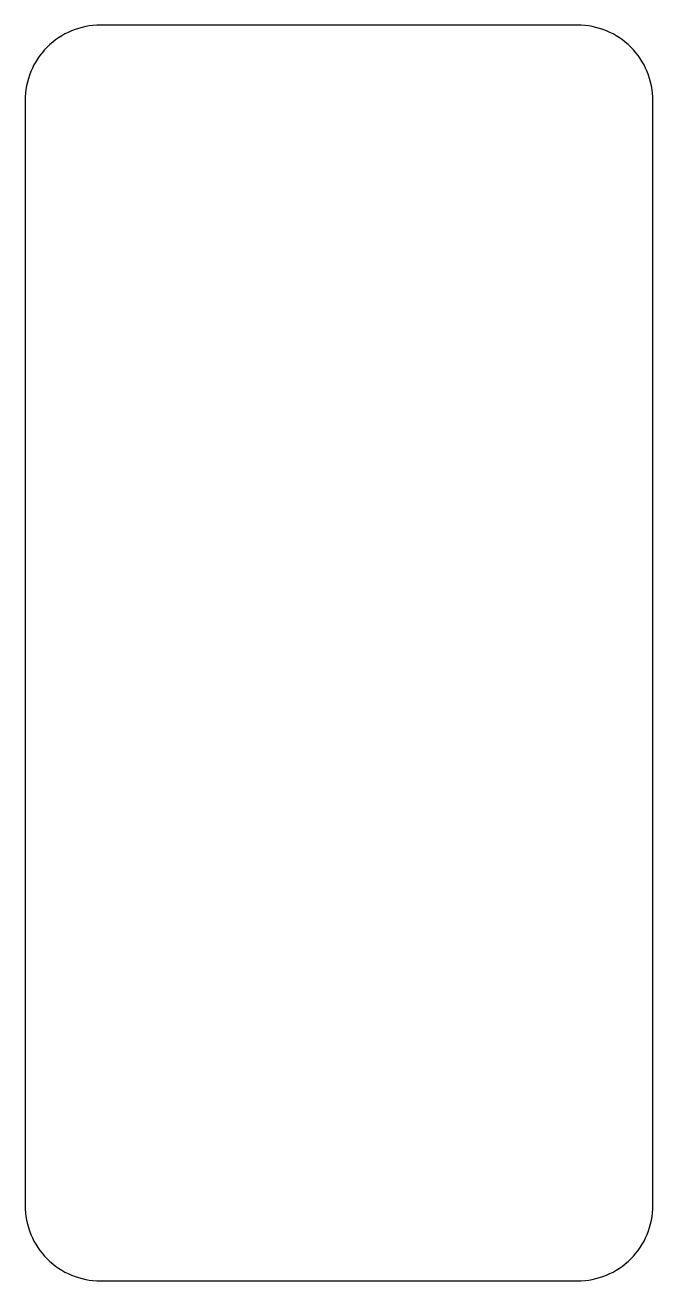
# Model space of a CAD drawing. Header units: millimetres. Extents: x 0 to 600, y 0 to 1200.
import ezdxf

# ---------------------------------------------------------------- set-up
doc = ezdxf.new("R2010")
doc.units = ezdxf.units.MM

msp = doc.modelspace()

# ---------------------------------------------------------------- linework, layer by layer
at = {"layer": 'FREES_BUITEN'}
msp.add_lwpolyline([(72, 0), (528, 0, 0.414214), (600, 72), (600, 1128, 0.414214), (528, 1200), (72, 1200, 0.414214), (0, 1128), (0, 72, 0.414214)], format="xyb", close=True, dxfattribs=at)

doc.saveas('drawing.dxf')
